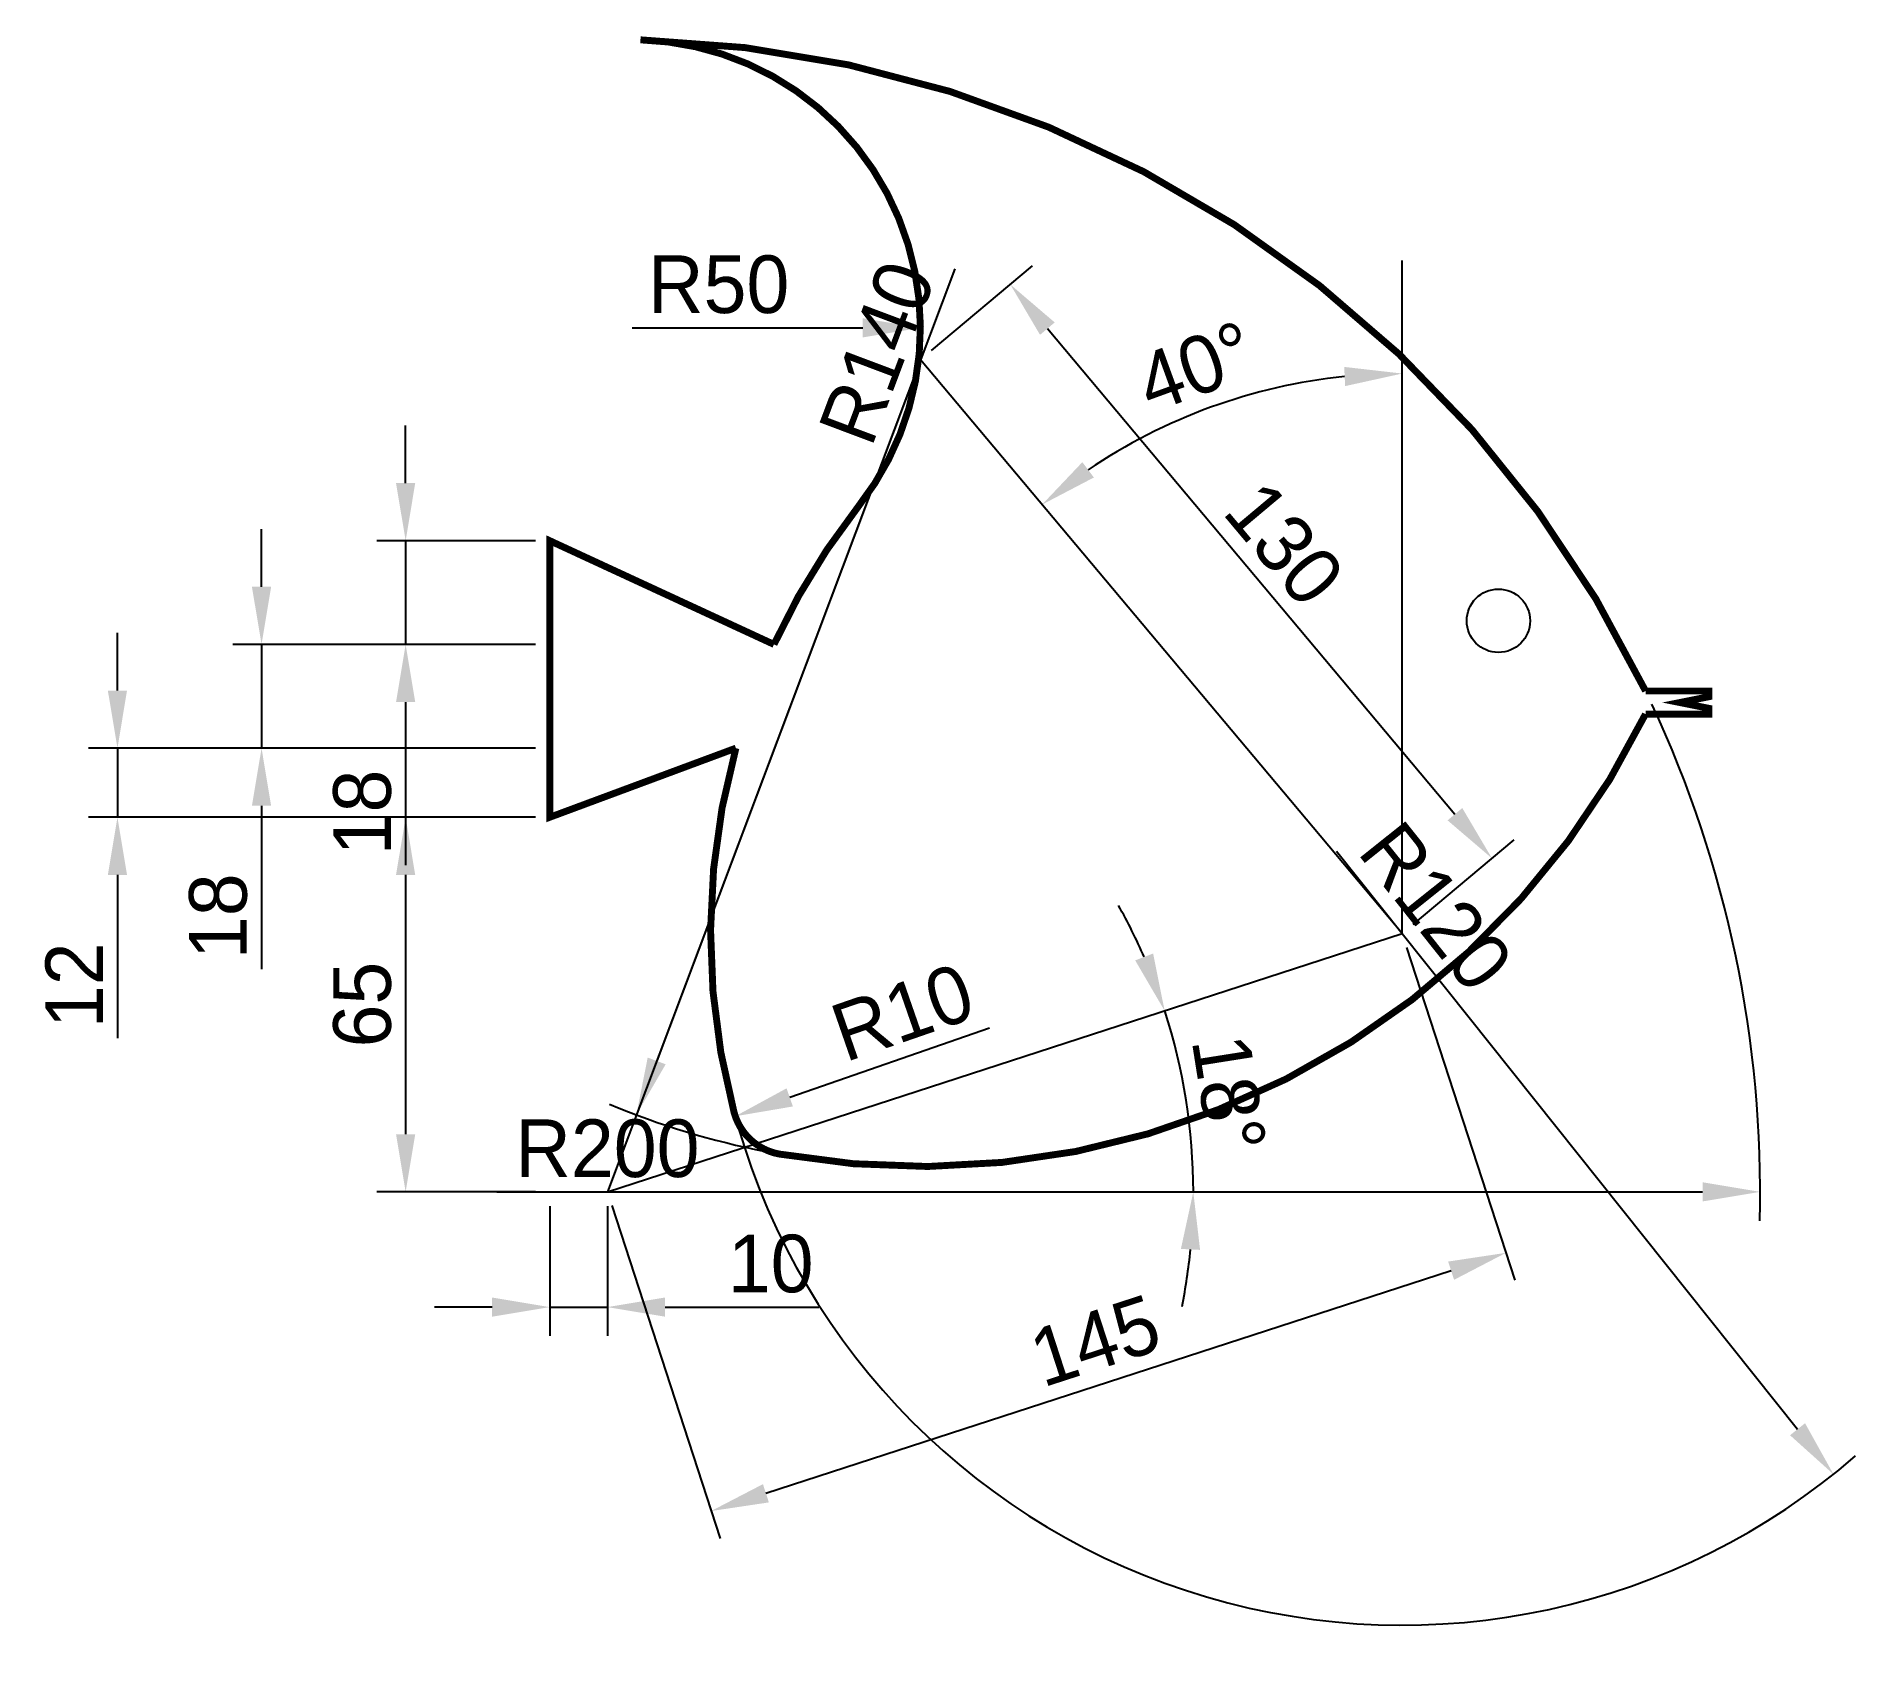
# Model space of a CAD drawing. Header units: millimetres. Extents: x -35 to 280, y -34 to 248.
import ezdxf

# ---------------------------------------------------------------- set-up
doc = ezdxf.new("R2010")
doc.units = ezdxf.units.MM
doc.layers.add('Layer1', color=1, linetype='Continuous')
doc.dimstyles.new('ISO-25', dxfattribs={"dimscale": 4, "dimtxt": 2.5, "dimasz": 2.5, "dimexe": 1.25, "dimexo": 0.625, "dimtad": 1, "dimtxsty": 'Standard', "dimcen": 2.5, "dimadec": 0, "dimazin": 0, "dimtfac": 1, "dimtmove": 0, "dimatfit": 3, "dimfxl": 1, "dimarcsym": 0})

# ---------------------------------------------------------------- blocks, each defined once
blk = doc.blocks.new('*D3')
at = {"color": 0, "lineweight": -2}
blk.add_line((68.03, 197.51), (108.03, 197.51), dxfattribs=at)
at = {"color": 0}
blk.add_solid([(108.03, 199.18), (108.03, 195.85), (118.03, 197.51)], dxfattribs=at)
at = {"layer": 'Defpoints', "color": 0}
for p in [(68.03, 197.51), (118.03, 197.51)]:
    blk.add_point(p, dxfattribs=at)
at = {"color": 0, "insert": (83.03, 205.01), "char_height": 10, "attachment_point": 5}
blk.add_mtext('R50', dxfattribs=at)
blk = doc.blocks.new('*D4')
at = {"color": 0, "lineweight": -2}
for p, q in [((28.73, 170.57), (28.73, 180.57)), ((51.23, 160.57), (23.73, 160.57)), ((28.73, 160.57), (28.73, 142.57)), ((51.23, 142.57), (23.73, 142.57)), ((28.73, 132.57), (28.73, 104.24))]:
    blk.add_line(p, q, dxfattribs=at)
at = {"color": 0}
for points in [[(27.06, 170.57), (30.39, 170.57), (28.73, 160.57)], [(27.06, 132.57), (30.39, 132.57), (28.73, 142.57)]]:
    blk.add_solid(points, dxfattribs=at)
at = {"layer": 'Defpoints', "color": 0}
for p in [(53.73, 160.57), (28.73, 142.57), (53.73, 142.57)]:
    blk.add_point(p, dxfattribs=at)
at = {"color": 0, "insert": (21.23, 113.41), "char_height": 10, "attachment_point": 5, "rotation": 90}
blk.add_mtext('18', dxfattribs=at)
blk = doc.blocks.new('*D5')
at = {"color": 0, "lineweight": -2}
for p, q in [((3.73, 152.57), (3.73, 162.57)), ((51.23, 142.57), (-1.27, 142.57)), ((3.73, 142.57), (3.73, 124.57)), ((51.23, 124.57), (-1.27, 124.57)), ((3.73, 114.57), (3.73, 86.24))]:
    blk.add_line(p, q, dxfattribs=at)
at = {"color": 0}
for points in [[(2.06, 152.57), (5.39, 152.57), (3.73, 142.57)], [(2.06, 114.57), (5.39, 114.57), (3.73, 124.57)]]:
    blk.add_solid(points, dxfattribs=at)
at = {"layer": 'Defpoints', "color": 0}
for p in [(53.73, 142.57), (3.73, 124.57), (53.73, 124.57)]:
    blk.add_point(p, dxfattribs=at)
at = {"color": 0, "insert": (-3.77, 95.41), "char_height": 10, "attachment_point": 5, "rotation": 90}
blk.add_mtext('18', dxfattribs=at)
blk = doc.blocks.new('*D6')
at = {"color": 0, "lineweight": -2}
for p, q in [((-21.27, 134.57), (-21.27, 144.57)), ((51.23, 124.57), (-26.27, 124.57)), ((-21.27, 124.57), (-21.27, 112.57)), ((51.23, 112.57), (-26.27, 112.57)), ((-21.27, 102.57), (-21.27, 74.24))]:
    blk.add_line(p, q, dxfattribs=at)
at = {"color": 0}
for points in [[(-22.94, 134.57), (-19.61, 134.57), (-21.27, 124.57)], [(-22.94, 102.57), (-19.61, 102.57), (-21.27, 112.57)]]:
    blk.add_solid(points, dxfattribs=at)
at = {"layer": 'Defpoints', "color": 0}
for p in [(53.73, 124.57), (-21.27, 112.57), (53.73, 112.57)]:
    blk.add_point(p, dxfattribs=at)
at = {"color": 0, "insert": (-28.77, 83.41), "char_height": 10, "attachment_point": 5, "rotation": 90}
blk.add_mtext('12', dxfattribs=at)
blk = doc.blocks.new('*D7')
at = {"color": 0, "lineweight": -2}
for p, q in [((51.23, 112.57), (23.73, 112.57)), ((28.73, 102.57), (28.73, 57.57)), ((51.23, 47.57), (23.73, 47.57))]:
    blk.add_line(p, q, dxfattribs=at)
at = {"color": 0}
for points in [[(27.06, 102.57), (30.39, 102.57), (28.73, 112.57)], [(27.06, 57.57), (30.39, 57.57), (28.73, 47.57)]]:
    blk.add_solid(points, dxfattribs=at)
at = {"layer": 'Defpoints', "color": 0}
for p in [(53.73, 112.57), (28.73, 47.57), (53.73, 47.57)]:
    blk.add_point(p, dxfattribs=at)
at = {"color": 0, "insert": (21.23, 80.07), "char_height": 10, "attachment_point": 5, "rotation": 90}
blk.add_mtext('65', dxfattribs=at)
blk = doc.blocks.new('*D8')
at = {"color": 0, "lineweight": -2}
for p, q in [((53.73, 45.07), (53.73, 22.57)), ((63.73, 45.07), (63.73, 22.57)), ((43.73, 27.57), (33.73, 27.57)), ((53.73, 27.57), (63.73, 27.57)), ((73.73, 27.57), (100.39, 27.57))]:
    blk.add_line(p, q, dxfattribs=at)
at = {"color": 0}
for points in [[(43.73, 29.24), (43.73, 25.91), (53.73, 27.57)], [(73.73, 29.24), (73.73, 25.91), (63.73, 27.57)]]:
    blk.add_solid(points, dxfattribs=at)
at = {"layer": 'Defpoints', "color": 0}
for p in [(53.73, 47.57), (63.73, 47.57), (63.73, 27.57)]:
    blk.add_point(p, dxfattribs=at)
at = {"color": 0, "insert": (92.06, 35.07), "char_height": 10, "attachment_point": 5}
blk.add_mtext('10', dxfattribs=at)
blk = doc.blocks.new('*D9')
at = {"color": 0, "lineweight": -2}
blk.add_line((130, 75.98), (95.36, 63.96), dxfattribs=at)
at = {"color": 0}
blk.add_solid([(94.82, 65.54), (95.91, 62.39), (85.91, 60.69)], dxfattribs=at)
at = {"layer": 'Defpoints', "color": 0}
for p in [(95.36, 63.96), (85.91, 60.69)]:
    blk.add_point(p, dxfattribs=at)
at = {"color": 0, "insert": (114.95, 78.7), "char_height": 10, "attachment_point": 5, "rotation": 19.1352}
blk.add_mtext('R10', dxfattribs=at)
blk = doc.blocks.new('*D10')
at = {"color": 0, "lineweight": -2}
blk.add_line((44.56, 47.57), (253.73, 47.57), dxfattribs=at)
blk.add_arc((63.73, 47.57), 200, 358.5676, 25.0422, dxfattribs=at)
at = {"color": 0}
blk.add_solid([(253.73, 49.24), (253.73, 45.91), (263.73, 47.57)], dxfattribs=at)
at = {"layer": 'Defpoints', "color": 0}
for p in [(63.73, 47.57), (263.73, 47.57)]:
    blk.add_point(p, dxfattribs=at)
at = {"color": 0, "insert": (63.73, 55.07), "char_height": 10, "attachment_point": 5}
blk.add_mtext('R200', dxfattribs=at)
blk = doc.blocks.new('*D11')
at = {"color": 0, "lineweight": -2}
blk.add_line((124.01, 207.77), (72.28, 70.3), dxfattribs=at)
blk.add_arc((118.07, 191.97), 140, 247.3304, 258.9189, dxfattribs=at)
at = {"color": 0}
blk.add_solid([(70.72, 70.88), (73.84, 69.71), (68.76, 60.94)], dxfattribs=at)
at = {"layer": 'Defpoints', "color": 0}
for p in [(118.07, 191.97), (68.76, 60.94)]:
    blk.add_point(p, dxfattribs=at)
at = {"color": 0, "insert": (110.54, 193.25), "char_height": 10, "attachment_point": 5, "rotation": 69.3767}
blk.add_mtext('R140', dxfattribs=at)
blk = doc.blocks.new('*D12')
at = {"color": 0, "lineweight": -2}
blk.add_line((190.2, 106.71), (270.21, 6.38), dxfattribs=at)
blk.add_arc((201.63, 92.38), 120, 196.1647, 310.9588, dxfattribs=at)
at = {"color": 0}
blk.add_solid([(271.52, 7.42), (268.91, 5.34), (276.45, -1.44)], dxfattribs=at)
at = {"layer": 'Defpoints', "color": 0}
for p in [(201.63, 92.38), (276.45, -1.44)]:
    blk.add_point(p, dxfattribs=at)
at = {"color": 0, "insert": (207.49, 97.06), "char_height": 10, "attachment_point": 5, "rotation": 308.5714}
blk.add_mtext('R120', dxfattribs=at)
blk = doc.blocks.new('*D13')
at = {"color": 0, "lineweight": -2}
for p, q in [((119.98, 193.57), (137.47, 208.25)), ((140.07, 197.37), (210.77, 113.11)), ((203.54, 93.99), (221.03, 108.66))]:
    blk.add_line(p, q, dxfattribs=at)
at = {"color": 0}
for points in [[(141.34, 198.45), (138.79, 196.3), (133.64, 205.03)], [(212.05, 114.18), (209.5, 112.04), (217.2, 105.45)]]:
    blk.add_solid(points, dxfattribs=at)
at = {"layer": 'Defpoints', "color": 0}
for p in [(118.07, 191.97), (217.2, 105.45), (201.63, 92.38)]:
    blk.add_point(p, dxfattribs=at)
at = {"color": 0, "insert": (181.17, 160.06), "char_height": 10, "attachment_point": 5, "rotation": 310}
blk.add_mtext('130', dxfattribs=at)
blk = doc.blocks.new('*D14')
at = {"color": 0, "lineweight": -2}
for p, q in [((202.4, 90), (221.17, 32.23)), ((64.5, 45.2), (83.27, -12.58)), ((91.23, -4.73), (210.12, 33.9))]:
    blk.add_line(p, q, dxfattribs=at)
at = {"color": 0}
for points in [[(209.6, 35.48), (210.63, 32.31), (219.63, 36.99)], [(90.72, -3.15), (91.75, -6.32), (81.72, -7.82)]]:
    blk.add_solid(points, dxfattribs=at)
at = {"layer": 'Defpoints', "color": 0}
for p in [(201.63, 92.38), (63.73, 47.57), (219.63, 36.99)]:
    blk.add_point(p, dxfattribs=at)
at = {"color": 0, "insert": (148.36, 21.72), "char_height": 10, "attachment_point": 5, "rotation": 18}
blk.add_mtext('145', dxfattribs=at)
blk = doc.blocks.new('*D15')
at = {"color": 0, "lineweight": -2}
blk.add_arc((201.63, 92.38), 97.2, 95.8972, 124.1028, dxfattribs=at)
at = {"color": 0}
for points in [[(191.56, 190.73), (191.73, 187.4), (201.63, 189.58)], [(148.13, 171.54), (146.13, 174.2), (139.15, 166.84)]]:
    blk.add_solid(points, dxfattribs=at)
at = {"layer": 'Defpoints', "color": 0}
for p in [(201.63, 209.19), (118.07, 191.97), (179.21, 186.96), (201.63, 92.38), (201.63, 92.38)]:
    blk.add_point(p, dxfattribs=at)
at = {"color": 0, "insert": (165.82, 190.77), "char_height": 10, "attachment_point": 5, "rotation": 20}
blk.add_mtext('40°', dxfattribs=at)
blk = doc.blocks.new('*D16')
at = {"color": 0, "lineweight": -2}
for start, end in [(23.6385, 29.2769), (360, 18), (348.7231, 354.3615)]:
    blk.add_arc((63.73, 47.57), 101.66, start, end, dxfattribs=at)
at = {"color": 0}
for points in [[(158.41, 88.93), (155.3, 87.74), (160.41, 78.99)], [(163.23, 37.67), (166.56, 37.5), (165.38, 47.57)]]:
    blk.add_solid(points, dxfattribs=at)
at = {"layer": 'Defpoints', "color": 0}
for p in [(201.63, 92.38), (164.83, 58.2), (63.73, 47.57), (63.73, 47.57), (216.19, 47.57)]:
    blk.add_point(p, dxfattribs=at)
at = {"color": 0, "insert": (171.54, 64.65), "char_height": 10, "attachment_point": 5, "rotation": 279}
blk.add_mtext('18°', dxfattribs=at)

msp = doc.modelspace()

# ---------------------------------------------------------------- linework, layer by layer
at = {"const_width": 1.2}
msp.add_lwpolyline([(243.846, 130.489), (254.804, 130.489), (254.804, 131.489), (249.804, 132.489), (254.804, 133.489), (254.804, 134.489), (243.852, 134.489, 0.2801254), (69.47, 247.491, -0.6161342), (107.326, 166.591, 0.0588638), (92.63, 142.574), (53.725, 160.574), (53.725, 142.574), (53.725, 124.574), (53.725, 112.574), (86.027, 124.574, 0.1340166), (85.702, 61.382, 0.2913361), (93.616, 54.119, 0.334643)], format="xyb", close=True, dxfattribs=at)
msp.add_circle((218.318, 146.675), 5.5)
at = {"layer": 'Layer1'}
for p, q in [((201.629, 92.381), (201.629, 209.192)), ((118.066, 191.967), (63.725, 47.574)), ((201.629, 92.381), (118.066, 191.967)), ((63.725, 47.574), (201.629, 92.381)), ((63.725, 47.574), (216.187, 47.574))]:
    msp.add_line(p, q, dxfattribs=at)

# ---------------------------------------------------------------- dimensions: what is measured, and where the dimension line sits
for center, mpoint, picture, middle in [((68.034, 197.512), (118.034, 197.512), '*D3', (83.034, 197.512)), ((118.066, 191.967), (68.755, 60.939), '*D11', (117.555, 190.609)), ((63.725, 47.574), (263.725, 47.574), '*D10', (63.725, 47.574)), ((201.629, 92.381), (276.447, -1.439), '*D12', (201.629, 92.381)), ((95.362, 63.965), (85.915, 60.687), '*D9', (117.406, 71.613))]:
    dim = msp.add_radius_dim(center=center, mpoint=mpoint, dimstyle='ISO-25')
    dim.commit()
    dim.dimension.update_dxf_attribs({"geometry": picture, "text_midpoint": middle, "dimtype": 164})
for base, line1, line2, picture, middle in [((179.213, 186.961), ((201.629, 92.381), (118.066, 191.967)), ((201.629, 92.381), (201.629, 209.192)), '*D15', (165.819, 190.767)), ((164.826, 58.2), ((63.725, 47.574), (216.187, 47.574)), ((63.725, 47.574), (201.629, 92.381)), '*D16', (171.539, 64.65))]:
    dim = msp.add_angular_dim_2l(base=base, line1=line1, line2=line2, dimstyle='ISO-25')
    dim.commit()
    dim.dimension.update_dxf_attribs({"geometry": picture, "text_midpoint": middle})
for p1, distance, picture, middle in [((118.066, 191.967), 20.33, '*D13', (181.166, 160.063)), ((63.725, 47.574), -58.245, '*D14', (148.358, 21.716))]:
    dim = msp.add_aligned_dim(p1=p1, p2=(201.629, 92.381), distance=distance, dimstyle='ISO-25')
    dim.commit()
    dim.dimension.update_dxf_attribs({"geometry": picture, "text_midpoint": middle})
for base, p1, p2, picture, middle in [((28.725, 142.574), (53.725, 160.574), (53.725, 142.574), '*D4', (21.225, 113.407)), ((3.725, 124.574), (53.725, 142.574), (53.725, 124.574), '*D5', (-3.775, 95.407)), ((-21.275, 112.574), (53.725, 124.574), (53.725, 112.574), '*D6', (-28.775, 83.407)), ((28.725, 47.574), (53.725, 112.574), (53.725, 47.574), '*D7', (21.225, 80.074))]:
    dim = msp.add_linear_dim(base=base, p1=p1, p2=p2, angle=90, dimstyle='ISO-25')
    dim.commit()
    dim.dimension.update_dxf_attribs({"geometry": picture, "text_midpoint": middle})
dim = msp.add_linear_dim(base=(63.725, 27.574), p1=(53.725, 47.574), p2=(63.725, 47.574), dimstyle='ISO-25')
dim.commit()
dim.dimension.update_dxf_attribs({"geometry": '*D8', "text_midpoint": (92.059, 35.074)})

doc.saveas('drawing.dxf')
